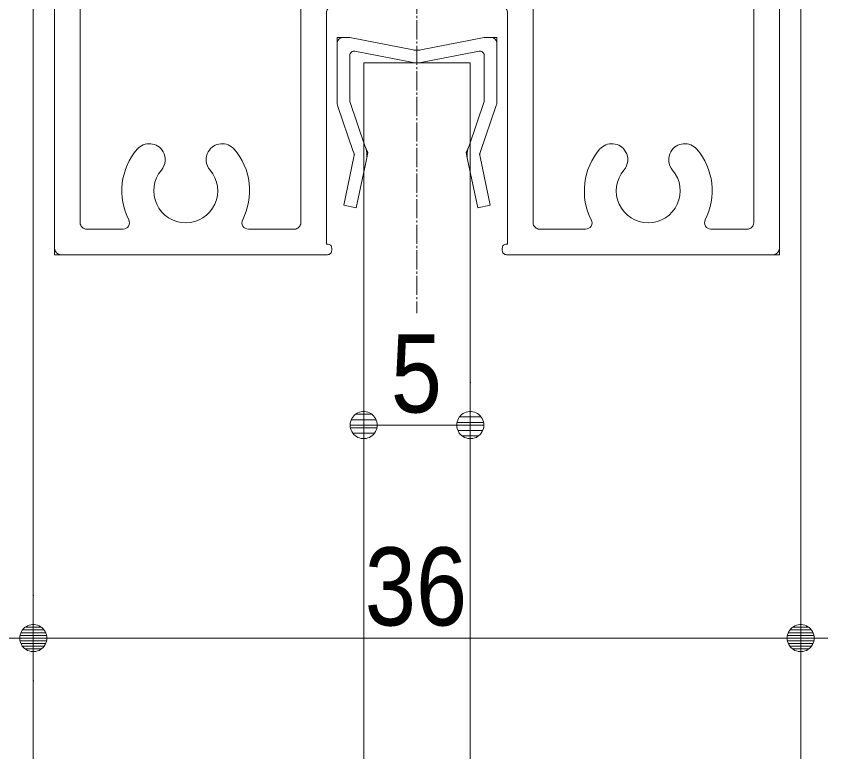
# Model space of a CAD drawing. Units: millimetres, scale not verified. Extents: x -6062 to 6062, y -3045 to 3045.
# Drawn here: x 740.7 to 1121.4, y -43.1 to 302.2 of the extents above; entities that cross this region are included whole.
import ezdxf
from ezdxf.enums import TextEntityAlignment as Align

# ---------------------------------------------------------------- set-up
doc = ezdxf.new("R2010")
doc.units = ezdxf.units.MM
doc.header["$LTSCALE"] = 20
doc.linetypes.add('CHAIN2', pattern=[12, 9, -1, 1, -1])
for name, color, linetype, lineweight in [('0-0_2寸法-1', 7, 'Continuous', 9), ('0-1_0', 7, 'Continuous', 9), ('0-4_3一般', 7, 'Continuous', 9)]:
    doc.layers.add(name, color=color, linetype=linetype, lineweight=lineweight)
doc.styles.add('ＭＳ Ｐゴシック', font='')
doc.styles.get('ＭＳ Ｐゴシック').set_extended_font_data('MS PGothic')

# ---------------------------------------------------------------- blocks, each defined once
blk = doc.blocks.new('グループ-3')
at = {"layer": '0-4_3一般', "linetype": 'CHAIN2'}
blk.add_line((54323.7, 19926.8), (54323.7, 3255.3), dxfattribs=at)
blk = doc.blocks.new('グループ-4')
at = {"layer": '0-4_3一般'}
for p, q in [((51023.7, 10804.9), (51063.7, 10804.9)), ((57583.7, 10804.9), (57623.7, 10804.9)), ((50923.7, 10704.9), (50923.7, 3864.9)), ((57483.7, 10704.9), (57483.7, 10304.9)), ((57723.7, 3864.9), (57723.7, 10704.9)), ((55303.7, 10304.9), (57483.7, 10304.9)), ((53503.7, 10024.9), (53503.7, 10144.9)), ((53503.7, 10144.9), (53503.7, 10024.9)), ((55143.7, 10144.9), (55143.7, 10024.9)), ((51565.8, 9964.9), (51563.7, 9964.9)), ((52823.7, 8064.9), (52823.7, 9904.9)), ((53443.7, 9964.9), (52883.7, 9964.9)), ((55763.7, 9964.9), (55203.7, 9964.9)), ((55823.7, 9904.9), (55823.7, 8064.9)), ((57083.7, 9964.9), (57081.5, 9964.9)), ((51163.7, 4104.9), (51163.7, 9564.9)), ((57483.7, 9564.9), (57483.7, 4104.9)), ((52043.9, 9195.1), (52044.1, 9195.1)), ((56603.5, 9195.1), (56603.7, 9195.1)), ((52543.7, 9033.3), (52543.7, 7784.9)), ((56103.7, 9033.3), (56103.7, 7784.9)), ((52883.7, 8004.9), (53443.7, 8004.9)), ((55263.7, 8004.9), (55763.7, 8004.9)), ((53503.7, 7944.9), (53503.7, 7264.9)), ((55143.7, 7884.9), (55143.7, 7264.9)), ((53163.7, 7724.9), (52603.7, 7724.9)), ((56043.7, 7724.9), (55483.7, 7724.9)), ((53223.7, 6984.9), (53223.7, 7664.9)), ((55423.7, 6984.9), (55423.7, 7664.9)), ((55043.7, 7164.9), (53603.7, 7164.9)), ((53323.7, 6884.9), (54063.7, 6884.9)), ((54583.7, 6884.9), (55323.7, 6884.9)), ((54123.7, 6824.9), (54123.7, 6464.9)), ((54523.7, 6824.9), (54523.7, 6464.9)), ((53333.7, 6404.9), (54063.7, 6404.9)), ((54583.7, 6404.9), (55313.7, 6404.9)), ((53233.7, 4104.9), (53233.7, 6304.9)), ((55413.7, 4104.9), (55413.7, 6304.9)), ((53573.7, 6164.9), (55073.7, 6164.9)), ((53473.7, 3904.9), (53473.7, 6064.9)), ((55173.7, 6064.9), (55173.7, 3904.9)), ((51163.7, 4044.9), (51163.9, 4044.9)), ((51223.7, 4044.9), (51565.8, 4044.9)), ((53173.7, 4044.9), (52741.5, 4044.9)), ((55413.7, 4044.9), (55413.9, 4044.9)), ((55905.8, 4044.9), (55473.7, 4044.9)), ((57081.5, 4044.9), (57423.7, 4044.9)), ((53473.7, 3904.9), (53483.7, 3904.9)), ((55173.7, 3904.9), (55163.7, 3904.9)), ((50923.7, 3864.9), (50923.7, 3804.9)), ((53523.7, 3864.9), (53523.7, 3844.9)), ((55123.7, 3864.9), (55123.7, 3844.9)), ((57723.7, 3864.9), (57723.7, 3804.9)), ((50983.7, 3804.9), (50923.7, 3804.9)), ((53483.7, 3804.9), (50983.7, 3804.9)), ((55123.7, 3804.9), (55123.9, 3804.9)), ((55163.7, 3804.9), (57663.7, 3804.9)), ((57663.7, 3804.9), (57723.7, 3804.9))]:
    blk.add_line(p, q, dxfattribs=at)
blk.add_lwpolyline([(51163.7, 10704.9), (51163.7, 10304.9), (53343.7, 10304.9)], dxfattribs=at)
for centre, radius, start, end in [((51023.7, 10704.9), 100, 135, 180), ((51023.7, 10704.9), 100, 90, 135), ((51063.7, 10704.9), 100, 45, 90), ((51063.7, 10704.9), 100, 0, 45), ((57583.7, 10704.9), 100, 135, 180), ((57583.7, 10704.9), 100, 90, 135), ((57623.7, 10704.9), 100, 45, 90), ((57623.7, 10704.9), 100, 0, 45), ((53343.7, 10144.9), 160, 45, 90), ((55303.7, 10144.9), 160, 90, 135), ((53343.7, 10144.9), 160, 0, 45), ((55303.7, 10144.9), 160, 135, 180), ((53443.7, 10024.9), 60, 270, 315), ((53443.7, 10024.9), 60, 315, 0), ((55203.7, 10024.9), 60, 180, 225), ((55203.7, 10024.9), 60, 225, 270), ((51563.7, 9564.9), 400, 90, 135), ((51565.8, 9904.9), 60, 31.48215, 90), ((51565.8, 9904.9), 60, 332.96431, 31.48215), ((52153.7, 9604.9), 300, 45, 110.26439), ((52883.7, 9904.9), 60, 135, 180), ((52883.7, 9904.9), 60, 90, 135), ((55763.7, 9904.9), 60, 45, 90), ((55763.7, 9904.9), 60, 0, 45), ((56493.7, 9604.9), 300, 69.73561, 135), ((57081.5, 9904.9), 60, 148.51785, 207.03569), ((57081.5, 9904.9), 60, 90, 148.51785), ((57083.7, 9564.9), 400, 45, 90), ((51563.7, 9564.9), 400, 135, 180), ((52153.7, 9604.9), 600, 152.96431, 164.24654), ((52153.7, 9604.9), 300, 110.26439, 175.52878), ((56493.7, 9604.9), 300, 4.47122, 69.73561), ((56493.7, 9604.9), 600, 15.75346, 27.03569), ((57083.7, 9564.9), 400, 0, 45), ((52153.7, 9604.9), 600, 164.24654, 175.52878), ((52153.7, 9604.9), 300, 339.73561, 45), ((56493.7, 9604.9), 300, 135, 200.26439), ((56493.7, 9604.9), 600, 4.47122, 15.75346), ((51705, 9640), 150, 175.52878, 265.52878), ((51705, 9640), 150, 265.52878, 355.52878), ((56942.3, 9640), 150, 184.47122, 274.47122), ((56942.3, 9640), 150, 274.47122, 4.47122), ((52153.7, 9604.9), 300, 274.47122, 339.73561), ((56493.7, 9604.9), 300, 200.26439, 265.52878), ((52188.7, 9156.3), 150, 94.47122, 129.73561), ((56458.6, 9156.3), 150, 50.26439, 85.52878), ((52188.7, 9156.3), 150, 129.73561, 165), ((56458.6, 9156.3), 150, 15, 50.26439), ((52188.7, 9156.3), 150, 165, 219.73561), ((56458.6, 9156.3), 150, 320.26439, 15), ((52153.7, 9604.9), 600, 287.23561, 300), ((52483.7, 9033.3), 60, 60, 120), ((52483.7, 9033.3), 60, 0, 60), ((56163.7, 9033.3), 60, 120, 180), ((56163.7, 9033.3), 60, 60, 120), ((56493.7, 9604.9), 600, 240, 252.76439), ((52188.7, 9156.3), 150, 219.73561, 274.47122), ((52153.7, 9604.9), 600, 274.47122, 287.23561), ((56493.7, 9604.9), 600, 252.76439, 265.52878), ((56458.6, 9156.3), 150, 265.52878, 320.26439), ((52883.7, 8064.9), 60, 180, 225), ((52883.7, 8064.9), 60, 225, 270), ((53443.7, 7944.9), 60, 45, 90), ((55263.7, 7884.9), 120, 90, 135), ((55763.7, 8064.9), 60, 270, 315), ((55763.7, 8064.9), 60, 315, 0), ((53443.7, 7944.9), 60, 0, 45), ((55263.7, 7884.9), 120, 135, 180), ((52603.7, 7784.9), 60, 180, 225), ((52603.7, 7784.9), 60, 180, 225), ((56043.7, 7784.9), 60, 315, 0), ((56043.7, 7784.9), 60, 315, 0), ((52603.7, 7784.9), 60, 225, 270), ((52603.7, 7784.9), 60, 225, 270), ((53163.7, 7664.9), 60, 45, 90), ((53163.7, 7664.9), 60, 0, 45), ((55483.7, 7664.9), 60, 135, 180), ((55483.7, 7664.9), 60, 90, 135), ((56043.7, 7784.9), 60, 270, 315), ((56043.7, 7784.9), 60, 270, 315), ((53603.7, 7264.9), 100, 180, 225), ((55043.7, 7264.9), 100, 315, 0), ((53603.7, 7264.9), 100, 225, 270), ((55043.7, 7264.9), 100, 270, 315), ((53323.7, 6984.9), 100, 180, 225), ((55323.7, 6984.9), 100, 315, 0), ((53323.7, 6984.9), 100, 225, 270), ((54063.7, 6824.9), 60, 45, 90), ((54063.7, 6824.9), 60, 0, 45), ((54583.7, 6824.9), 60, 135, 180), ((54583.7, 6824.9), 60, 90, 135), ((55323.7, 6984.9), 100, 270, 315), ((53333.7, 6304.9), 100, 90, 135), ((54063.7, 6464.9), 60, 270, 315), ((54063.7, 6464.9), 60, 315, 0), ((54583.7, 6464.9), 60, 180, 225), ((54583.7, 6464.9), 60, 225, 270), ((55313.7, 6304.9), 100, 45, 90), ((53333.7, 6304.9), 100, 135, 180), ((55313.7, 6304.9), 100, 0, 45), ((53573.7, 6064.9), 100, 135, 180), ((53573.7, 6064.9), 100, 90, 135), ((55073.7, 6064.9), 100, 45, 90), ((55073.7, 6064.9), 100, 0, 45), ((51811.6, 4697.3), 150, 84.73561, 139.47122), ((51811.6, 4697.3), 150, 30, 84.73561), ((52495.7, 4697.3), 150, 95.26439, 150), ((52495.7, 4697.3), 150, 40.52878, 95.26439), ((56151.6, 4697.3), 150, 84.73561, 139.47122), ((56151.6, 4697.3), 150, 30, 84.73561), ((56835.7, 4697.3), 150, 95.26439, 150), ((56835.7, 4697.3), 150, 40.52878, 95.26439), ((52153.7, 4404.9), 600, 139.47122, 173.25346), ((51811.6, 4697.3), 150, 354.73561, 30), ((52495.7, 4697.3), 150, 150, 185.26439), ((52153.7, 4404.9), 600, 6.74654, 40.52878), ((56493.7, 4404.9), 600, 139.47122, 173.25346), ((56151.6, 4697.3), 150, 354.73561, 30), ((56835.7, 4697.3), 150, 150, 185.26439), ((56493.7, 4404.9), 600, 6.74654, 40.52878), ((51811.6, 4697.3), 150, 319.47122, 354.73561), ((52495.7, 4697.3), 150, 185.26439, 220.52878), ((56151.6, 4697.3), 150, 319.47122, 354.73561), ((56835.7, 4697.3), 150, 185.26439, 220.52878), ((52153.7, 4404.9), 300, 139.47122, 204.73561), ((52153.7, 4404.9), 300, 335.26439, 40.52878), ((56493.7, 4404.9), 300, 139.47122, 204.73561), ((56493.7, 4404.9), 300, 335.26439, 40.52878), ((52153.7, 4404.9), 600, 173.25346, 207.0357), ((52153.7, 4404.9), 600, 332.9643, 6.74654), ((56493.7, 4404.9), 600, 173.25346, 207.03569), ((56493.7, 4404.9), 600, 332.96431, 6.74654), ((52153.7, 4404.9), 300, 204.73561, 270), ((52153.7, 4404.9), 300, 270, 335.26439), ((56493.7, 4404.9), 300, 204.73561, 270), ((56493.7, 4404.9), 300, 270, 335.26439), ((51565.8, 4104.9), 60, 328.51785, 27.0357), ((52741.5, 4104.9), 60, 152.9643, 211.48215), ((55905.8, 4104.9), 60, 328.51785, 27.03569), ((57081.5, 4104.9), 60, 152.96431, 211.48215), ((51223.7, 4104.9), 60, 180, 225), ((51223.7, 4104.9), 60, 225, 270), ((51565.8, 4104.9), 60, 270, 328.51785), ((52741.5, 4104.9), 60, 211.48215, 270), ((53173.7, 4104.9), 60, 270, 315), ((53173.7, 4104.9), 60, 315, 0), ((55473.7, 4104.9), 60, 180, 225), ((55473.7, 4104.9), 60, 225, 270), ((55905.8, 4104.9), 60, 270, 328.51785), ((57081.5, 4104.9), 60, 211.48215, 270), ((57423.7, 4104.9), 60, 270, 315), ((57423.7, 4104.9), 60, 315, 0), ((53483.7, 3864.9), 40, 45, 90), ((53483.7, 3864.9), 40, 0, 45), ((55163.7, 3864.9), 40, 135, 180), ((55163.7, 3864.9), 40, 90, 135), ((50983.7, 3864.9), 60, 180, 225), ((50983.7, 3864.9), 60, 225, 270), ((53483.7, 3844.9), 40, 270, 315), ((53483.7, 3844.9), 40, 315, 0), ((55163.7, 3844.9), 40, 180, 225), ((55163.7, 3844.9), 40, 225, 270), ((57663.7, 3864.9), 60, 270, 315), ((57663.7, 3864.9), 60, 315, 0)]:
    blk.add_arc(centre, radius, start, end, dxfattribs=at)
blk = doc.blocks.new('グループ-16')
at = {"layer": '0-4_3一般'}
for p, q in [((53573.7, 5844.9), (53573.7, 5784.9)), ((53573.7, 5844.9), (53633.7, 5844.9)), ((53633.7, 5844.9), (53693.7, 5844.9)), ((54286.3, 5728.4), (53693.7, 5844.9)), ((54361, 5728.4), (54953.7, 5844.9)), ((54953.7, 5844.9), (55013.7, 5844.9)), ((55073.7, 5844.9), (55013.7, 5844.9)), ((55073.7, 5844.9), (55073.7, 5784.9)), ((53573.7, 5231.5), (53573.7, 5784.9)), ((54286.3, 5608.4), (53741.1, 5715.9)), ((54361, 5608.4), (54906.2, 5715.9)), ((55073.7, 5784.9), (55073.7, 5231.5)), ((53693.7, 5244.9), (53693.7, 5676.6)), ((54953.7, 5244.9), (54953.7, 5676.6)), ((53726.4, 4774.6), (53579.4, 5205.8)), ((53693.7, 5244.9), (53834.9, 4825.8)), ((54812.4, 4825.8), (54953.7, 5244.9)), ((55067.9, 5205.8), (54920.9, 4774.6)), ((53863.7, 4764.9), (53834.9, 4825.8)), ((54783.7, 4764.9), (54812.4, 4825.8)), ((53737.9, 4750.2), (53726.4, 4774.6)), ((53737.9, 4750.2), (53732.3, 4723.9)), ((53863.7, 4764.9), (53849.7, 4699)), ((54783.7, 4764.9), (54797.6, 4699)), ((54909.4, 4750.2), (54920.9, 4774.6)), ((54909.4, 4750.2), (54915, 4723.9))]:
    blk.add_line(p, q, dxfattribs=at)
for points in [[(53849.7, 4699), (53753.7, 4244.9), (53636.3, 4269.7), (53732.3, 4723.9)], [(54915, 4723.9), (55011.1, 4269.7), (54893.7, 4244.9), (54797.6, 4699)]]:
    blk.add_lwpolyline(points, dxfattribs=at)
for centre, radius, start, end in [((53633.7, 5784.9), 60, 135, 180), ((53633.7, 5784.9), 60, 90, 135), ((55013.7, 5784.9), 60, 45, 90), ((55013.7, 5784.9), 60, 0, 45), ((53733.7, 5676.6), 40, 79.23499, 129.6175), ((54323.7, 5924.9), 200, 259.23499, 264.6175), ((54323.7, 5924.9), 200, 264.6175, 270), ((54323.7, 5924.9), 200, 270, 275.3825), ((54323.7, 5924.9), 200, 275.3825, 280.76501), ((54913.7, 5676.6), 40, 50.3825, 100.76501), ((53733.7, 5676.6), 40, 129.6175, 180), ((54913.7, 5676.6), 40, 0, 50.3825), ((54323.7, 5804.9), 200, 259.23499, 264.6175), ((54323.7, 5804.9), 200, 264.6175, 270), ((54323.7, 5804.9), 200, 270, 275.3825), ((54323.7, 5804.9), 200, 275.3825, 280.76501), ((53633.7, 5231.5), 60, 180, 192.63886), ((53633.7, 5231.5), 60, 192.63886, 205.27772), ((55013.7, 5231.5), 60, 334.72228, 347.36114), ((55013.7, 5231.5), 60, 347.36114, 0), ((53654.1, 4740.4), 200, 6.66677, 25.27772), ((54993.3, 4740.4), 200, 154.72228, 173.33323), ((53654.1, 4740.4), 80, 6.66677, 25.27772), ((53654.1, 4740.4), 80, 348.05582, 6.66677), ((53654.1, 4740.4), 200, 348.05582, 6.66677), ((54993.3, 4740.4), 200, 173.33323, 191.94418), ((54993.3, 4740.4), 80, 173.33323, 191.94418), ((54993.3, 4740.4), 80, 154.72228, 173.33323)]:
    blk.add_arc(centre, radius, start, end, dxfattribs=at)
blk = doc.blocks.new('グループ-19')
at = {"layer": '0-4_3一般'}
for p, q in [((53823.7, 5604.9), (53823.7, -32200)), ((54823.7, 5604.9), (53823.7, 5604.9)), ((54823.7, -32200), (54823.7, 5604.9))]:
    blk.add_line(p, q, dxfattribs=at)
blk.add_lwpolyline([(57923.7, 10804.9), (57923.7, -37400), (50723.7, -37400), (50723.7, 10804.9)], close=True, dxfattribs=at)
blk = doc.blocks.new('グループ-28')
at = {"layer": '0-4_3一般'}
for name in ['グループ-3', 'グループ-19', 'グループ-4', 'グループ-16']:
    blk.add_blockref(name, (0, 0), dxfattribs=at)
blk = doc.blocks.new('グループ-30')
at = {"layer": '0-4_3一般'}
blk.add_blockref('グループ-28', (0, 0), dxfattribs=at)
blk = doc.blocks.new('_Dot')
at = {"layer": '0-1_0'}
for p, q in [((7.99, 6), (-7.99, 6)), ((-10, 0), (-20, 0)), ((9.78, 2), (-9.78, 2)), ((9.16, -3.98), (-9.16, -3.98)), ((6, -7.98), (-6, -7.98))]:
    blk.add_line(p, q, dxfattribs=at)
for points in [[(10, 0), (9.92, 1.25), (9.69, 2.49), (9.3, 3.68), (8.76, 4.82), (8.09, 5.88), (7.29, 6.85), (6.37, 7.71), (5.36, 8.44), (4.26, 9.05), (3.09, 9.51), (1.87, 9.82), (0.63, 9.98), (-0.63, 9.98), (-1.87, 9.82), (-3.09, 9.51), (-4.26, 9.05), (-5.36, 8.44), (-6.37, 7.71), (-7.29, 6.85), (-8.09, 5.88), (-8.76, 4.82), (-9.3, 3.68), (-9.69, 2.49), (-9.92, 1.25), (-10, 0), (0, 0)], [(-10, 0), (-9.92, -1.25), (-9.69, -2.49), (-9.3, -3.68), (-8.76, -4.82), (-8.09, -5.88), (-7.29, -6.85), (-6.37, -7.71), (-5.36, -8.44), (-4.26, -9.05), (-3.09, -9.51), (-1.87, -9.82), (-0.63, -9.98), (0.63, -9.98), (1.87, -9.82), (3.09, -9.51), (4.26, -9.05), (5.36, -8.44), (6.37, -7.71), (7.29, -6.85), (8.09, -5.88), (8.76, -4.82), (9.3, -3.68), (9.69, -2.49), (9.92, -1.25), (10, 0), (0, 0)]]:
    blk.add_lwpolyline(points, close=True, dxfattribs=at)

msp = doc.modelspace()

# ---------------------------------------------------------------- linework, layer by layer
at = {"layer": '0-0_2寸法-1'}
for p, q in [((903.68, 130.25), (903.88, 130.25)), ((953.68, 130.25), (953.88, 130.25)), ((940.97, 110.25), (916.4, 110.25)), ((748.68, 30.25), (748.88, 30.25)), ((1108.68, 30.25), (1108.88, 30.25)), ((1108.68, 30.25), (1108.88, 30.25)), ((1095.97, 10.25), (761.4, 10.25)), ((748.68, -9.75), (748.88, -9.75))]:
    msp.add_line(p, q, dxfattribs=at)

# ---------------------------------------------------------------- block references
at = {"layer": '0-0_2寸法-1', "xscale": 0.6356201, "yscale": 0.6356201, "rotation": 180}
for p in [(903.68, 110.25), (748.68, 10.25), (1108.68, 10.25)]:
    msp.add_blockref('_Dot', p, dxfattribs=at)
at = {"layer": '0-0_2寸法-1', "xscale": 0.6356201, "yscale": 0.6356201}
for p in [(953.68, 110.25), (748.68, 10.25), (1108.68, 10.25)]:
    msp.add_blockref('_Dot', p, dxfattribs=at)
at = {"layer": '0-4_3一般', "xscale": 0.05, "yscale": 0.05}
msp.add_blockref('グループ-30', (-1787.5, 0), dxfattribs=at)

# ---------------------------------------------------------------- texts
at = {"layer": '0-0_2寸法-1', "style": 'ＭＳ Ｐゴシック', "width": 0.9}
for s, p in [('5', (916.39, 105.19)), ('36', (904.19, 5.19))]:
    msp.add_text(s, height=36.66, dxfattribs=at).set_placement(p, align=Align.BOTTOM_LEFT)

doc.saveas('drawing.dxf')
